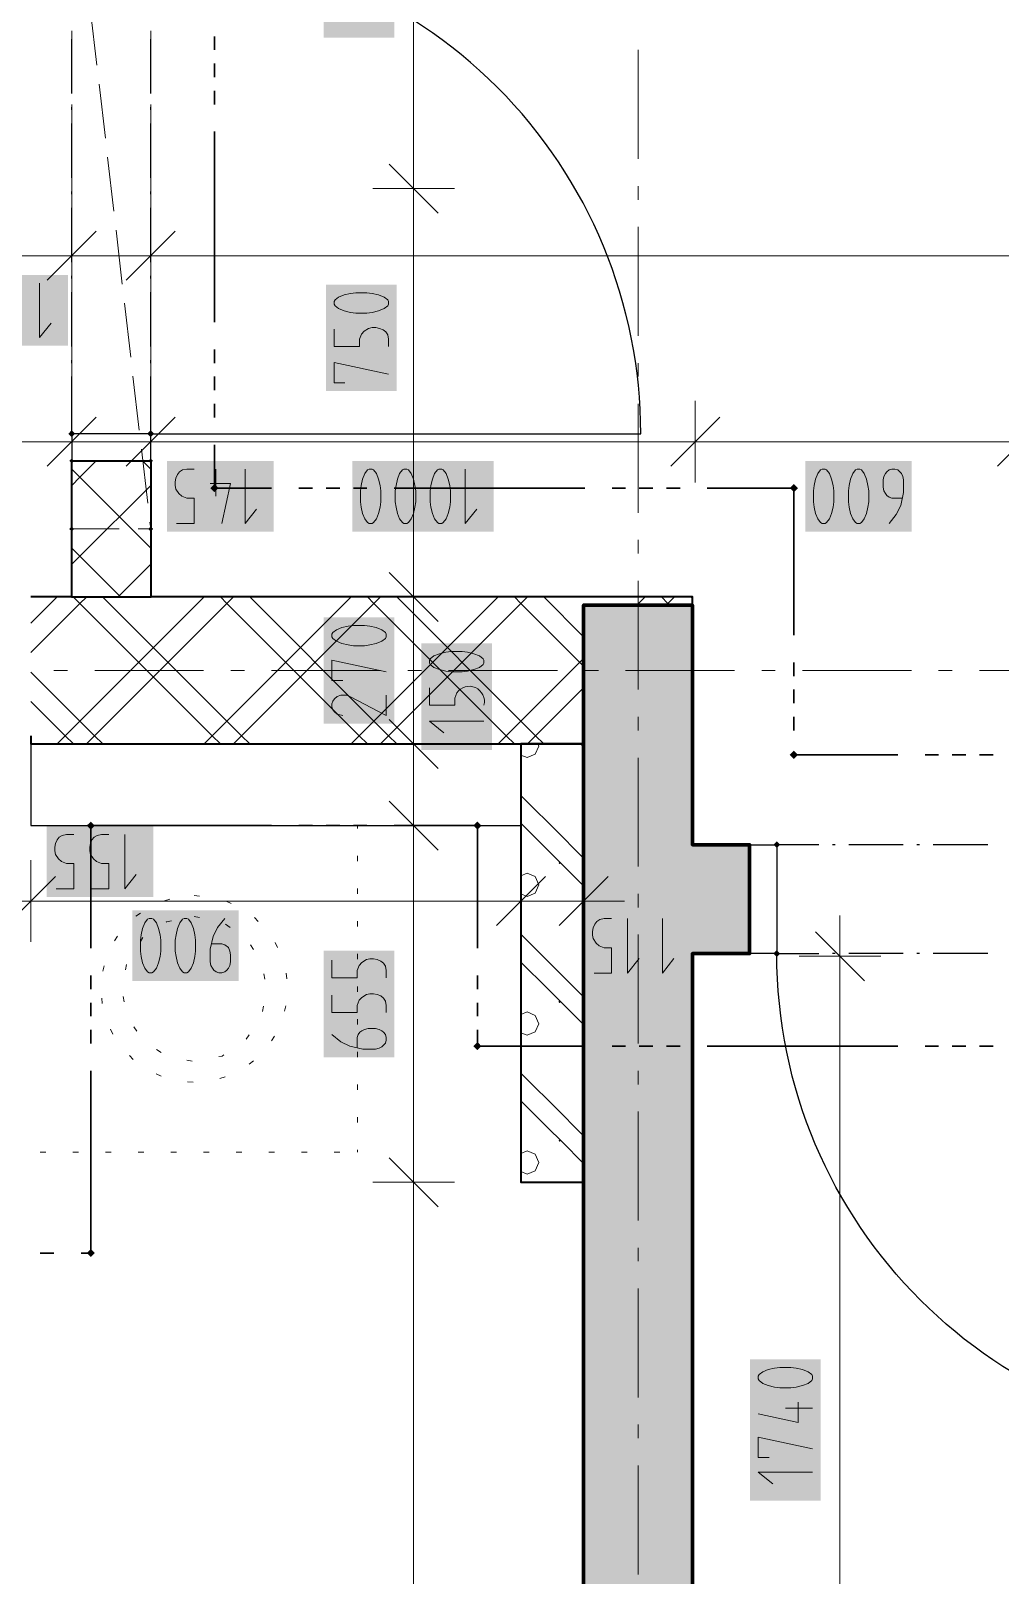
# Model space of a CAD drawing. Header units: millimetres. Extents: x 0 to 594, y 0 to 420.
# Drawn here: x 470.68 to 488.67, y 225.53 to 254.21 of the extents above; entities that cross this region are included whole.
import ezdxf

# ---------------------------------------------------------------- set-up
doc = ezdxf.new("R2010")
doc.units = ezdxf.units.MM
doc.header["$LTSCALE"] = 8
for name, color, linetype in [('PDF_Dvere', 7, 'Continuous'), ('PDF_Instalacni prizdivka do 1m', 7, 'Continuous'), ('PDF_Instalacni prizdivky', 7, 'Continuous'), ('PDF_Koty delkove', 7, 'Continuous'), ('PDF_Osy hlavni', 7, 'Continuous'), ('PDF_Pozarni useky', 7, 'Continuous'), ('PDF_Preklady', 7, 'Continuous'), ('PDF_Pricky zdene', 7, 'Continuous'), ('PDF_Sanita', 7, 'Continuous'), ('PDF_Steny akusticke', 7, 'Continuous'), ('PDF_Steny obvodove nosne', 7, 'Continuous')]:
    doc.layers.add(name, color=color, linetype=linetype)

msp = doc.modelspace()

# ---------------------------------------------------------------- hatches: boundary and pattern name
at = {"layer": 'PDF_Steny obvodove nosne', "true_color": 0xc0c0c0, "transparency": 33554559}
h = msp.add_hatch(color=9, dxfattribs=at)
h.paths.add_polyline_path([(480.938, 243.542), (480.938, 223.474), (482.96, 223.474), (482.96, 237.072), (482.959, 237.072), (482.959, 239.094), (482.96, 239.094), (482.96, 243.542)], flags=0)
h.paths.add_polyline_path([(480.938, 215.387), (480.938, 199.818), (482.96, 199.818), (482.96, 215.387)], flags=0)

# ---------------------------------------------------------------- linework, layer by layer
at = {"layer": 'PDF_Dvere', "lineweight": 25}
for points in [[(472.901, 246.726), (482, 246.726, 0.414214), (472.901, 255.825)], [(493.625, 237.072), (493.625, 227.973, -0.414213), (484.526, 237.072), (485.307, 237.072)]]:
    msp.add_lwpolyline(points, format="xyb", dxfattribs=at)
for points in [[(471.435, 253.043), (471.435, 254.054)], [(472.901, 253.043), (472.901, 254.054)], [(471.435, 252.739), (471.435, 252.79)], [(472.901, 252.739), (472.901, 252.79)], [(471.435, 251.476), (471.435, 252.487)], [(472.901, 251.476), (472.901, 252.487)], [(471.435, 251.172), (471.435, 251.223)], [(472.901, 251.172), (472.901, 251.223)], [(471.435, 249.909), (471.435, 250.92)], [(472.901, 249.909), (472.901, 250.92)], [(471.435, 249.605), (471.435, 249.656)], [(472.901, 249.605), (472.901, 249.656)], [(471.435, 248.342), (471.435, 249.353)], [(472.901, 248.342), (472.901, 249.353)], [(471.435, 248.038), (471.435, 248.089)], [(472.901, 248.038), (472.901, 248.089)], [(471.435, 246.775), (471.435, 247.786)], [(472.901, 246.775), (472.901, 247.786)], [(485.307, 239.094), (484.526, 239.094)], [(485.611, 239.094), (485.56, 239.094)], [(486.874, 239.094), (485.863, 239.094)], [(487.178, 239.094), (487.127, 239.094)], [(488.441, 239.094), (487.43, 239.094)], [(485.611, 237.072), (485.56, 237.072)], [(486.874, 237.072), (485.863, 237.072)], [(487.178, 237.072), (487.127, 237.072)], [(488.441, 237.072), (487.43, 237.072)]]:
    msp.add_lwpolyline(points, dxfattribs=at)
for points in [[(471.435, 246.726), (471.435, 246.221), (472.901, 246.221), (472.901, 246.726)], [(484.021, 239.094), (484.526, 239.094), (484.526, 237.072), (484.021, 237.072)]]:
    msp.add_lwpolyline(points, close=True, dxfattribs=at)
at = {"layer": 'PDF_Dvere', "lineweight": 25, "transparency": 33554559}
for points in [[(471.435, 246.663), (471.372, 246.726), (471.498, 246.726), (471.435, 246.79)], [(472.901, 246.663), (472.838, 246.726), (472.964, 246.726), (472.901, 246.79)], [(484.589, 239.094), (484.526, 239.031), (484.526, 239.157), (484.463, 239.094)], [(484.589, 237.072), (484.526, 237.009), (484.526, 237.135), (484.463, 237.072)]]:
    msp.add_solid(points, dxfattribs=at)
at = {"layer": 'PDF_Instalacni prizdivka do 1m', "lineweight": 25}
msp.add_lwpolyline([(479.775, 240.964), (470.677, 240.964), (470.677, 239.448), (479.775, 239.448)], close=True, dxfattribs=at)
at = {"layer": 'PDF_Instalacni prizdivky', "lineweight": 9}
for points in [[(479.775, 240.757), (479.889, 240.71), (480.042, 240.773), (480.106, 240.926), (480.09, 240.964)], [(480.938, 240.908), (480.882, 240.964)], [(480.938, 238.846), (480.791, 238.993), (480.534, 239.25), (479.775, 240.009)], [(480.938, 238.33), (480.534, 238.735), (480.276, 238.993), (479.775, 239.493)], [(479.775, 238.179), (479.889, 238.132), (480.042, 238.195), (480.106, 238.348), (480.042, 238.501), (479.889, 238.565), (479.775, 238.518)], [(480.938, 236.268), (480.791, 236.415), (480.534, 236.672), (479.775, 237.431)], [(480.534, 236.157), (480.276, 236.415), (479.775, 236.915)], [(480.938, 235.752), (480.534, 236.157)], [(479.775, 235.601), (479.889, 235.554), (480.042, 235.617), (480.106, 235.77), (480.042, 235.923), (479.889, 235.987), (479.775, 235.94)], [(480.938, 233.69), (480.791, 233.837), (480.534, 234.094), (479.775, 234.853)], [(480.938, 233.174), (480.534, 233.579), (480.276, 233.837), (479.775, 234.337)], [(479.775, 233.023), (479.889, 232.976), (480.042, 233.039), (480.106, 233.192), (480.042, 233.345), (479.889, 233.409), (479.775, 233.362)]]:
    msp.add_lwpolyline(points, dxfattribs=at)
at = {"layer": 'PDF_Instalacni prizdivky', "lineweight": 40}
msp.add_lwpolyline([(480.938, 232.826), (480.938, 240.964), (479.775, 240.964), (479.775, 232.826), (480.887, 232.826)], close=True, dxfattribs=at)
at = {"layer": 'PDF_Instalacni prizdivky', "lineweight": 9, "transparency": 33554559}
for points in [[(480.495, 238.73), (480.472, 238.753), (480.518, 238.753), (480.495, 238.776)], [(480.495, 236.152), (480.472, 236.175), (480.518, 236.175), (480.495, 236.198)], [(480.495, 233.574), (480.472, 233.597), (480.518, 233.597), (480.495, 233.62)]]:
    msp.add_solid(points, dxfattribs=at)
at = {"layer": 'PDF_Koty delkove', "lineweight": 18}
for points in [[(477.781, 138.502), (477.781, 146.352), (477.781, 154.678), (477.781, 158.025), (477.781, 158.52), (477.781, 168.917), (477.781, 199.767), (477.781, 205.833), (477.781, 207.299), (477.781, 214.376), (477.781, 232.826), (477.781, 239.448), (477.781, 240.964), (477.781, 243.694), (477.781, 251.276), (477.781, 258.858)], [(478.236, 250.821), (477.326, 251.731)], [(478.539, 251.276), (477.781, 251.276), (477.023, 251.276)], [(471.435, 250.787), (471.435, 250.029), (471.435, 249.271)], [(472.901, 250.787), (472.901, 250.029), (472.901, 249.271)], [(471.89, 250.484), (470.98, 249.574)], [(473.356, 250.484), (472.446, 249.574)], [(511.924, 250.029), (492.486, 250.029), (472.901, 250.029), (471.435, 250.029), (163.798, 250.029)], [(470.838, 249.523), (470.838, 248.512), (471.053, 248.781)], [(476.913, 249.344), (476.711, 249.344), (476.611, 249.33), (476.492, 249.303), (476.391, 249.263), (476.323, 249.21), (476.307, 249.182), (476.307, 249.129), (476.323, 249.101), (476.391, 249.048)], [(476.391, 249.048), (476.492, 249.007), (476.611, 248.979), (476.711, 248.966), (476.913, 248.966), (477.014, 248.979), (477.132, 249.007), (477.233, 249.048), (477.301, 249.101), (477.318, 249.129), (477.318, 249.182), (477.301, 249.21), (477.233, 249.263), (477.132, 249.303), (477.014, 249.33), (476.913, 249.344)], [(476.307, 248.669), (476.307, 248.345), (476.778, 248.345), (476.778, 248.48), (476.813, 248.574), (476.863, 248.629), (476.947, 248.682), (477.014, 248.696), (477.082, 248.696), (477.149, 248.682), (477.216, 248.655), (477.267, 248.615), (477.301, 248.561), (477.318, 248.48), (477.318, 248.345)], [(476.508, 247.67), (476.307, 247.67), (476.307, 248.048), (477.318, 247.832)], [(471.435, 247.333), (471.435, 246.575), (471.435, 245.817)], [(472.901, 247.333), (472.901, 246.575), (472.901, 245.817)], [(483.01, 247.333), (483.01, 246.575), (483.01, 245.817)], [(471.89, 247.03), (470.98, 246.12)], [(473.356, 247.03), (472.446, 246.12)], [(483.465, 247.03), (482.556, 246.12)], [(489.53, 247.03), (488.621, 246.12)], [(545.994, 246.575), (534.57, 246.575), (511.924, 246.575), (503.432, 246.575), (489.678, 246.575), (489.075, 246.575), (487.106, 246.575), (483.01, 246.575), (472.901, 246.575), (471.435, 246.575), (470.074, 246.575), (437.416, 246.575), (431.451, 246.575), (419.32, 246.575), (408.047, 246.575)], [(473.382, 245.058), (473.706, 245.058), (473.706, 245.53), (473.571, 245.53), (473.477, 245.564), (473.423, 245.615), (473.369, 245.698), (473.355, 245.765), (473.355, 245.833), (473.369, 245.901), (473.396, 245.967), (473.436, 246.018), (473.49, 246.052), (473.571, 246.069), (473.706, 246.069)], [(474.111, 246.069), (474.111, 245.564)], [(474.652, 246.069), (474.652, 245.058), (474.867, 245.327)], [(476.794, 245.664), (476.794, 245.462), (476.808, 245.362), (476.835, 245.243), (476.875, 245.142), (476.929, 245.075), (476.956, 245.058), (477.01, 245.058), (477.037, 245.075), (477.091, 245.142), (477.131, 245.243), (477.159, 245.362), (477.173, 245.462), (477.173, 245.664), (477.159, 245.765), (477.131, 245.883), (477.091, 245.985), (477.037, 246.052), (477.01, 246.069), (476.956, 246.069)], [(476.956, 246.069), (476.929, 246.052), (476.875, 245.985), (476.835, 245.883), (476.808, 245.765), (476.794, 245.664)], [(478.333, 246.052), (478.306, 246.069), (478.252, 246.069), (478.225, 246.052), (478.171, 245.985), (478.131, 245.883), (478.104, 245.765), (478.09, 245.664)], [(478.09, 245.664), (478.09, 245.462), (478.104, 245.362), (478.131, 245.243), (478.171, 245.142), (478.225, 245.075), (478.252, 245.058), (478.306, 245.058), (478.333, 245.075), (478.387, 245.142), (478.427, 245.243), (478.455, 245.362), (478.469, 245.462), (478.469, 245.664), (478.455, 245.765), (478.427, 245.883), (478.387, 245.985), (478.333, 246.052)], [(478.738, 246.069), (478.738, 245.058), (478.954, 245.327)], [(486.097, 246.052), (486.069, 246.069), (486.016, 246.069), (485.988, 246.052), (485.935, 245.985), (485.894, 245.883), (485.867, 245.765), (485.854, 245.664)], [(485.854, 245.664), (485.854, 245.462), (485.867, 245.362), (485.894, 245.243), (485.935, 245.142), (485.988, 245.075), (486.016, 245.058), (486.069, 245.058), (486.097, 245.075), (486.15, 245.142), (486.191, 245.243), (486.218, 245.362), (486.232, 245.462), (486.232, 245.664), (486.218, 245.765), (486.191, 245.883), (486.15, 245.985), (486.097, 246.052)], [(486.853, 245.53), (486.664, 245.53), (486.609, 245.547), (486.569, 245.58), (486.542, 245.615), (486.516, 245.664), (486.502, 245.732), (486.502, 245.866), (486.516, 245.934), (486.542, 245.985), (486.569, 246.018), (486.609, 246.052), (486.664, 246.069), (486.717, 246.069), (486.771, 246.052), (486.812, 246.018), (486.839, 245.985), (486.866, 245.934), (486.88, 245.866), (486.88, 245.631), (486.826, 245.395), (486.745, 245.226), (486.609, 245.058)], [(474.004, 245.8), (474.382, 245.8), (474.219, 245.058)], [(478.236, 243.239), (477.326, 244.149)], [(478.539, 243.694), (477.781, 243.694), (477.023, 243.694)], [(476.466, 242.14), (476.265, 242.14), (476.265, 242.518), (477.276, 242.303)], [(477.276, 241.87), (477.276, 241.492), (476.601, 241.843), (476.534, 241.87), (476.432, 241.87), (476.366, 241.843), (476.315, 241.803), (476.281, 241.762), (476.265, 241.708), (476.265, 241.655), (476.281, 241.6), (476.315, 241.56), (476.366, 241.519), (476.466, 241.492)], [(478.236, 240.509), (477.326, 241.419)], [(479.088, 241.385), (478.077, 241.385), (478.346, 241.169)], [(478.539, 240.964), (477.781, 240.964), (477.023, 240.964)], [(478.236, 238.993), (477.326, 239.902)], [(478.539, 239.448), (477.781, 239.448), (477.023, 239.448)], [(471.149, 238.273), (471.473, 238.273), (471.473, 238.744), (471.338, 238.744), (471.244, 238.779), (471.19, 238.829), (471.136, 238.913), (471.123, 238.98), (471.123, 239.047), (471.136, 239.115), (471.163, 239.182), (471.204, 239.232), (471.257, 239.267), (471.338, 239.284), (471.473, 239.284)], [(471.797, 238.273), (472.121, 238.273), (472.121, 238.744), (471.986, 238.744), (471.892, 238.779), (471.838, 238.829), (471.784, 238.913), (471.771, 238.98), (471.771, 239.047), (471.784, 239.115), (471.811, 239.182), (471.852, 239.232), (471.905, 239.267), (471.986, 239.284), (472.121, 239.284)], [(472.419, 239.284), (472.419, 238.273), (472.634, 238.542)], [(470.677, 238.805), (470.677, 238.047), (470.677, 237.288)], [(479.775, 238.805), (479.775, 238.047), (479.775, 237.288)], [(480.938, 238.805), (480.938, 238.047), (480.938, 237.288)], [(471.132, 238.501), (470.222, 237.592)], [(480.23, 238.501), (479.32, 237.592)], [(481.393, 238.501), (480.483, 237.592)], [(480.938, 238.047), (480.344, 238.047), (479.775, 238.047), (470.677, 238.047), (469.11, 238.047), (461.73, 238.047), (459.303, 238.047), (450.761, 238.047), (449.194, 238.047)], [(480.938, 238.047), (481.696, 238.047)], [(473.074, 237.018), (473.088, 237.118), (473.088, 237.32), (473.074, 237.421), (473.047, 237.54), (473.006, 237.641), (472.953, 237.708), (472.925, 237.726), (472.872, 237.726), (472.844, 237.708), (472.791, 237.641), (472.75, 237.54), (472.724, 237.421), (472.71, 237.32)], [(474.276, 237.726), (474.14, 237.557), (474.059, 237.388), (474.006, 237.152), (474.006, 236.916), (474.02, 236.849), (474.046, 236.799)], [(485.697, 237.021), (485.697, 237.779)], [(481.132, 236.71), (481.456, 236.71), (481.456, 237.181), (481.321, 237.181), (481.227, 237.215), (481.173, 237.266), (481.119, 237.35), (481.105, 237.416), (481.105, 237.484), (481.119, 237.552), (481.146, 237.619), (481.186, 237.669), (481.24, 237.704), (481.321, 237.721), (481.456, 237.721)], [(481.753, 237.721), (481.753, 236.71), (481.969, 236.979)], [(482.401, 237.721), (482.401, 236.71), (482.617, 236.979)], [(486.152, 236.566), (485.242, 237.476)], [(472.71, 237.32), (472.71, 237.118), (472.724, 237.018), (472.75, 236.9), (472.791, 236.799), (472.844, 236.731), (472.872, 236.715), (472.925, 236.715), (472.953, 236.731), (473.006, 236.799), (473.047, 236.9), (473.074, 237.018)], [(474.046, 236.799), (474.073, 236.765), (474.114, 236.731), (474.168, 236.715), (474.221, 236.715), (474.276, 236.731), (474.316, 236.765), (474.343, 236.799), (474.37, 236.849), (474.384, 236.916), (474.384, 237.051), (474.37, 237.118), (474.343, 237.186), (474.276, 237.236), (474.221, 237.254), (474.033, 237.254)], [(476.265, 236.947), (476.265, 236.623), (476.736, 236.623), (476.736, 236.758), (476.77, 236.852), (476.821, 236.907), (476.905, 236.96), (476.971, 236.974), (477.039, 236.974), (477.107, 236.96), (477.174, 236.933), (477.224, 236.893), (477.258, 236.839), (477.276, 236.758), (477.276, 236.623)], [(486.455, 237.021), (485.697, 237.021), (484.938, 237.021)], [(485.697, 214.881), (485.697, 219.43), (485.697, 237.021)], [(476.265, 236.299), (476.265, 235.975), (476.736, 235.975), (476.736, 236.11), (476.77, 236.204), (476.821, 236.259), (476.905, 236.312), (476.971, 236.326), (477.039, 236.326), (477.107, 236.312), (477.174, 236.285), (477.224, 236.245), (477.258, 236.191), (477.276, 236.11), (477.276, 235.975)], [(476.938, 235.678), (477.072, 235.678), (477.14, 235.664), (477.191, 235.637), (477.224, 235.611), (477.258, 235.57), (477.276, 235.516), (477.276, 235.462), (477.258, 235.408), (477.224, 235.368), (477.191, 235.341), (477.14, 235.313), (477.072, 235.299), (476.837, 235.299), (476.601, 235.354), (476.432, 235.435), (476.265, 235.57)], [(476.736, 235.327), (476.736, 235.516), (476.753, 235.57), (476.786, 235.611), (476.821, 235.637), (476.87, 235.664), (476.938, 235.678)], [(478.236, 232.371), (477.326, 233.281)], [(478.539, 232.826), (477.781, 232.826), (477.023, 232.826)], [(484.921, 228.739), (484.921, 228.361), (484.18, 228.524)], [(485.191, 228.631), (484.686, 228.631)], [(484.381, 227.713), (484.18, 227.713), (484.18, 228.091), (485.191, 227.876)], [(485.191, 227.443), (484.18, 227.443), (484.449, 227.228)]]:
    msp.add_lwpolyline(points, dxfattribs=at)
for points in [[(477.442, 245.664), (477.442, 245.462), (477.456, 245.362), (477.483, 245.243), (477.523, 245.142), (477.577, 245.075), (477.604, 245.058), (477.658, 245.058), (477.685, 245.075), (477.739, 245.142), (477.779, 245.243), (477.807, 245.362), (477.821, 245.462), (477.821, 245.664), (477.807, 245.765), (477.779, 245.883), (477.739, 245.985), (477.685, 246.052), (477.658, 246.069), (477.604, 246.069), (477.577, 246.052), (477.523, 245.985), (477.483, 245.883), (477.456, 245.765)], [(485.206, 245.664), (485.206, 245.462), (485.219, 245.362), (485.246, 245.243), (485.287, 245.142), (485.34, 245.075), (485.368, 245.058), (485.421, 245.058), (485.449, 245.075), (485.502, 245.142), (485.543, 245.243), (485.57, 245.362), (485.584, 245.462), (485.584, 245.664), (485.57, 245.765), (485.543, 245.883), (485.502, 245.985), (485.449, 246.052), (485.421, 246.069), (485.368, 246.069), (485.34, 246.052), (485.287, 245.985), (485.246, 245.883), (485.219, 245.765)], [(476.87, 243.166), (476.668, 243.166), (476.568, 243.152), (476.45, 243.126), (476.349, 243.085), (476.281, 243.032), (476.265, 243.004), (476.265, 242.951), (476.281, 242.923), (476.349, 242.87), (476.45, 242.829), (476.568, 242.802), (476.668, 242.788), (476.87, 242.788), (476.971, 242.802), (477.09, 242.829), (477.191, 242.87), (477.258, 242.923), (477.276, 242.951), (477.276, 243.004), (477.258, 243.032), (477.191, 243.085), (477.09, 243.126), (476.971, 243.152)], [(478.682, 242.681), (478.48, 242.681), (478.38, 242.667), (478.262, 242.64), (478.161, 242.6), (478.093, 242.546), (478.077, 242.519), (478.077, 242.465), (478.093, 242.438), (478.161, 242.384), (478.262, 242.344), (478.38, 242.316), (478.48, 242.302), (478.682, 242.302), (478.784, 242.316), (478.902, 242.344), (479.003, 242.384), (479.071, 242.438), (479.088, 242.465), (479.088, 242.519), (479.071, 242.546), (479.003, 242.6), (478.902, 242.64), (478.784, 242.667)], [(473.358, 237.32), (473.358, 237.118), (473.372, 237.018), (473.398, 236.9), (473.439, 236.799), (473.492, 236.731), (473.52, 236.715), (473.573, 236.715), (473.601, 236.731), (473.654, 236.799), (473.695, 236.9), (473.722, 237.018), (473.736, 237.118), (473.736, 237.32), (473.722, 237.421), (473.695, 237.54), (473.654, 237.641), (473.601, 237.708), (473.573, 237.726), (473.52, 237.726), (473.492, 237.708), (473.439, 237.641), (473.398, 237.54), (473.372, 237.421)], [(484.786, 229.387), (484.584, 229.387), (484.483, 229.373), (484.365, 229.347), (484.264, 229.306), (484.196, 229.253), (484.18, 229.225), (484.18, 229.172), (484.196, 229.144), (484.264, 229.091), (484.365, 229.05), (484.483, 229.023), (484.584, 229.009), (484.786, 229.009), (484.887, 229.023), (485.005, 229.05), (485.106, 229.091), (485.174, 229.144), (485.191, 229.172), (485.191, 229.225), (485.174, 229.253), (485.106, 229.306), (485.005, 229.347), (484.887, 229.373)]]:
    msp.add_lwpolyline(points, close=True, dxfattribs=at)
msp.add_lwpolyline([(478.077, 242.006), (478.077, 241.682), (478.548, 241.682), (478.548, 241.817), (478.582, 241.911, -0.843843), (479.088, 241.682)], format="xyb", dxfattribs=at)
at = {"layer": 'PDF_Koty delkove', "color": 7, "lineweight": 18, "true_color": 0xffffff, "transparency": 33554559}
for points in [[(477.427, 254.078), (477.427, 256.056), (476.113, 254.078), (476.113, 256.056)], [(471.367, 249.675), (469.39, 249.675), (471.367, 248.361), (469.39, 248.361)], [(477.47, 247.518), (477.47, 249.495), (476.156, 247.518), (476.156, 249.495)], [(475.182, 246.221), (473.204, 246.221), (475.182, 244.907), (473.204, 244.907)], [(479.268, 246.221), (476.643, 246.221), (479.268, 244.907), (476.643, 244.907)], [(487.032, 246.221), (485.054, 246.221), (487.032, 244.907), (485.054, 244.907)], [(477.427, 241.34), (477.427, 243.318), (476.113, 241.34), (476.113, 243.318)], [(479.24, 240.855), (479.24, 242.832), (477.925, 240.855), (477.925, 242.832)], [(472.949, 239.436), (470.971, 239.436), (472.949, 238.121), (470.971, 238.121)], [(474.536, 237.877), (472.558, 237.877), (474.536, 236.563), (472.558, 236.563)], [(482.931, 237.872), (480.954, 237.872), (482.931, 236.558), (480.954, 236.558)], [(477.427, 235.148), (477.427, 237.125), (476.113, 235.148), (476.113, 237.125)], [(485.343, 226.913), (485.343, 229.539), (484.029, 226.913), (484.029, 229.539)]]:
    msp.add_solid(points, dxfattribs=at)
at = {"layer": 'PDF_Osy hlavni', "lineweight": 18}
for points in [[(481.949, 251.83), (481.949, 253.851)], [(481.949, 251.071), (481.949, 251.324)], [(481.949, 248.544), (481.949, 250.566)], [(481.949, 247.786), (481.949, 248.038)], [(481.949, 245.258), (481.949, 247.28)], [(481.949, 244.5), (481.949, 244.753)], [(481.949, 241.973), (481.949, 243.995)], [(471.356, 242.329), (471.103, 242.329)], [(473.883, 242.329), (471.861, 242.329)], [(474.642, 242.329), (474.389, 242.329)], [(477.169, 242.329), (475.147, 242.329)], [(477.927, 242.329), (477.674, 242.329)], [(480.455, 242.329), (478.433, 242.329)], [(481.213, 242.329), (480.96, 242.329)], [(483.74, 242.329), (481.718, 242.329)], [(484.498, 242.329), (484.246, 242.329)], [(487.026, 242.329), (485.004, 242.329)], [(487.784, 242.329), (487.531, 242.329)], [(490.312, 242.329), (488.29, 242.329)], [(481.949, 241.214), (481.949, 241.467)], [(481.949, 238.687), (481.949, 240.709)], [(481.949, 237.929), (481.949, 238.181)], [(481.949, 235.401), (481.949, 237.423)], [(481.949, 234.643), (481.949, 234.896)], [(481.949, 232.116), (481.949, 234.138)], [(481.949, 231.357), (481.949, 231.61)], [(481.949, 228.83), (481.949, 230.852)], [(481.949, 228.072), (481.949, 228.325)], [(481.949, 225.544), (481.949, 227.566)]]:
    msp.add_lwpolyline(points, dxfattribs=at)
at = {"layer": 'PDF_Pozarni useky', "lineweight": 30}
for points in [[(474.084, 253.851), (474.084, 254.104)], [(474.084, 253.346), (474.084, 253.599)], [(474.084, 252.84), (474.084, 253.093)], [(474.084, 248.797), (474.084, 252.335)], [(474.084, 248.038), (474.084, 248.291)], [(474.084, 247.533), (474.084, 247.786)], [(474.084, 247.027), (474.084, 247.28)], [(474.084, 245.716), (474.084, 246.522)], [(475.147, 245.716), (474.084, 245.716)], [(475.905, 245.716), (475.653, 245.716)], [(476.411, 245.716), (476.158, 245.716)], [(476.916, 245.716), (476.664, 245.716)], [(480.96, 245.716), (477.422, 245.716)], [(481.718, 245.716), (481.466, 245.716)], [(482.224, 245.716), (481.971, 245.716)], [(482.729, 245.716), (482.477, 245.716)], [(484.843, 245.716), (483.235, 245.716)], [(484.843, 242.984), (484.843, 245.716)], [(484.843, 242.225), (484.843, 242.478)], [(484.843, 241.72), (484.843, 241.973)], [(484.843, 241.214), (484.843, 241.467)], [(486.773, 240.762), (484.843, 240.762)], [(487.531, 240.762), (487.279, 240.762)], [(488.037, 240.762), (487.784, 240.762)], [(488.542, 240.762), (488.29, 240.762)], [(475.147, 239.448), (471.789, 239.448)], [(471.789, 237.17), (471.789, 239.448)], [(475.905, 239.448), (475.653, 239.448)], [(476.411, 239.448), (476.158, 239.448)], [(476.916, 239.448), (476.664, 239.448)], [(478.967, 239.448), (477.422, 239.448)], [(478.967, 237.17), (478.967, 239.448)], [(471.789, 236.412), (471.789, 236.665)], [(478.967, 236.412), (478.967, 236.665)], [(471.789, 235.907), (471.789, 236.16)], [(478.967, 235.907), (478.967, 236.16)], [(471.789, 235.401), (471.789, 235.654)], [(478.967, 235.401), (478.967, 235.654)], [(480.96, 235.353), (478.967, 235.353)], [(481.718, 235.353), (481.466, 235.353)], [(482.224, 235.353), (481.971, 235.353)], [(482.729, 235.353), (482.477, 235.353)], [(486.773, 235.353), (483.235, 235.353)], [(487.531, 235.353), (487.279, 235.353)], [(488.037, 235.353), (487.784, 235.353)], [(488.542, 235.353), (488.29, 235.353)], [(471.609, 231.511), (471.789, 231.511), (471.789, 234.896)], [(471.103, 231.511), (470.85, 231.511)]]:
    msp.add_lwpolyline(points, dxfattribs=at)
at = {"layer": 'PDF_Pozarni useky', "lineweight": 30, "transparency": 33554559}
for points in [[(474.084, 245.64), (474.008, 245.716), (474.159, 245.716), (474.084, 245.791)], [(474.159, 245.716), (474.084, 245.64), (474.084, 245.791), (474.008, 245.716)], [(484.843, 245.64), (484.767, 245.716), (484.919, 245.716), (484.843, 245.791)], [(484.919, 245.716), (484.843, 245.64), (484.843, 245.791), (484.767, 245.716)], [(484.919, 240.762), (484.843, 240.686), (484.843, 240.838), (484.767, 240.762)], [(484.843, 240.686), (484.767, 240.762), (484.919, 240.762), (484.843, 240.838)], [(471.865, 239.448), (471.789, 239.372), (471.789, 239.523), (471.713, 239.448)], [(471.789, 239.372), (471.713, 239.448), (471.865, 239.448), (471.789, 239.523)], [(478.967, 239.372), (478.891, 239.448), (479.042, 239.448), (478.967, 239.523)], [(479.042, 239.448), (478.967, 239.372), (478.967, 239.523), (478.891, 239.448)], [(479.042, 235.353), (478.967, 235.277), (478.967, 235.429), (478.891, 235.353)], [(478.967, 235.277), (478.891, 235.353), (479.042, 235.353), (478.967, 235.429)], [(471.789, 231.436), (471.713, 231.511), (471.865, 231.511), (471.789, 231.587)], [(471.865, 231.511), (471.789, 231.436), (471.789, 231.587), (471.713, 231.511)]]:
    msp.add_solid(points, dxfattribs=at)
at = {"layer": 'PDF_Preklady', "lineweight": 18}
for points in [[(471.902, 253.57), (471.785, 254.575)], [(471.435, 253.194), (471.435, 254.205)], [(472.901, 253.194), (472.901, 254.205)], [(472.059, 252.215), (471.942, 253.219)], [(471.435, 251.83), (471.435, 252.84)], [(472.901, 251.83), (472.901, 252.84)], [(472.216, 250.859), (472.1, 251.863)], [(471.435, 250.465), (471.435, 251.476)], [(472.901, 250.465), (472.901, 251.476)], [(472.373, 249.503), (472.257, 250.507)], [(471.435, 249.1), (471.435, 250.111)], [(472.901, 249.1), (472.901, 250.111)], [(472.531, 248.147), (472.414, 249.152)], [(471.435, 247.735), (471.435, 248.746)], [(472.901, 247.735), (472.901, 248.746)], [(472.688, 246.792), (472.571, 247.796)], [(471.435, 246.37), (471.435, 247.381)], [(472.901, 246.37), (472.901, 247.381)], [(472.845, 245.436), (472.729, 246.44)], [(471.435, 245.005), (471.435, 246.016)], [(472.901, 245.005), (472.901, 246.016)], [(472.316, 244.957), (471.435, 244.957)], [(472.67, 244.957), (472.901, 244.957), (472.886, 245.085)]]:
    msp.add_lwpolyline(points, dxfattribs=at)
at = {"layer": 'PDF_Preklady', "lineweight": 18, "transparency": 33554559}
for points in [[(471.435, 246.176), (471.389, 246.221), (471.48, 246.221), (471.435, 246.267)], [(471.435, 246.176), (471.389, 246.221), (471.48, 246.221), (471.435, 246.267)], [(472.901, 246.176), (472.855, 246.221), (472.946, 246.221), (472.901, 246.267)], [(472.901, 246.176), (472.855, 246.221), (472.946, 246.221), (472.901, 246.267)], [(471.435, 244.912), (471.389, 244.957), (471.48, 244.957), (471.435, 245.003)], [(471.48, 244.957), (471.435, 244.912), (471.435, 245.003), (471.389, 244.957)], [(472.946, 244.957), (472.901, 244.912), (472.901, 245.003), (472.855, 244.957)], [(472.901, 244.912), (472.855, 244.957), (472.946, 244.957), (472.901, 245.003)], [(472.906, 244.912), (472.856, 244.952), (472.946, 244.962), (472.896, 245.002)]]:
    msp.add_solid(points, dxfattribs=at)
at = {"layer": 'PDF_Pricky zdene', "lineweight": 9}
for points in [[(471.89, 246.221), (471.587, 245.918), (471.435, 246.069)], [(472.901, 246.069), (472.749, 246.221)], [(471.587, 245.918), (471.435, 245.766)], [(472.901, 245.766), (471.587, 244.452), (471.435, 244.603)], [(472.901, 244.603), (471.587, 245.918)], [(471.587, 244.452), (471.435, 244.3)], [(472.345, 243.693), (471.587, 244.452)], [(472.901, 244.3), (472.294, 243.693)]]:
    msp.add_lwpolyline(points, dxfattribs=at)
at = {"layer": 'PDF_Pricky zdene', "lineweight": 40}
msp.add_lwpolyline([(472.901, 246.221), (472.901, 244.957), (472.901, 243.694), (472.901, 243.693), (471.435, 243.693), (471.435, 243.694), (471.435, 244.957), (471.435, 246.221), (472.901, 246.221)], dxfattribs=at)
at = {"layer": 'PDF_Sanita', "lineweight": 13}
for points in [[(470.952, 239.448), (470.85, 239.448)], [(471.558, 239.448), (471.457, 239.448)], [(472.165, 239.448), (472.064, 239.448)], [(472.771, 239.448), (472.67, 239.448)], [(473.378, 239.448), (473.277, 239.448)], [(473.984, 239.448), (473.883, 239.448)], [(474.591, 239.448), (474.49, 239.448)], [(475.198, 239.448), (475.097, 239.448)], [(475.804, 239.448), (475.703, 239.448)], [(476.411, 239.448), (476.31, 239.448)], [(476.742, 239.448), (476.742, 239.448)], [(476.742, 239.395), (476.742, 239.448)], [(476.742, 239.448), (476.742, 239.448)], [(476.742, 238.788), (476.742, 238.889)], [(473.156, 238.054), (473.254, 238.08)], [(473.71, 238.148), (473.81, 238.139)], [(474.304, 238.042), (474.396, 237.999)], [(476.742, 238.181), (476.742, 238.283)], [(472.627, 237.764), (472.71, 237.822)], [(473.71, 237.763), (473.809, 237.743)], [(474.827, 237.739), (474.898, 237.667)], [(473.191, 237.658), (473.194, 237.66), (473.289, 237.679)], [(474.292, 237.615), (474.376, 237.559)], [(476.742, 237.575), (476.742, 237.676)], [(472.229, 237.31), (472.287, 237.393)], [(472.71, 237.298), (472.756, 237.368)], [(474.752, 237.234), (474.808, 237.15)], [(475.213, 237.275), (475.256, 237.183)], [(472.432, 236.769), (472.452, 236.868)], [(476.742, 236.968), (476.742, 237.069)], [(472.011, 236.748), (472.038, 236.846)], [(475.002, 236.693), (475.022, 236.594)], [(475.417, 236.706), (475.426, 236.605)], [(476.742, 236.362), (476.742, 236.463)], [(472, 236.145), (471.991, 236.245)], [(472.41, 236.174), (472.39, 236.273)], [(474.995, 236.098), (474.975, 235.999)], [(475.413, 236.102), (475.387, 236.005)], [(476.742, 235.755), (476.742, 235.856)], [(472.197, 235.574), (472.154, 235.666)], [(472.645, 235.628), (472.589, 235.712)], [(474.731, 235.564), (474.675, 235.48)], [(475.202, 235.536), (475.144, 235.454)], [(472.577, 235.106), (472.505, 235.177)], [(473.095, 235.235), (473.011, 235.292)], [(474.26, 235.193), (474.225, 235.169), (474.168, 235.158)], [(476.742, 235.149), (476.742, 235.25)], [(473.672, 235.074), (473.573, 235.094)], [(474.81, 235.077), (474.727, 235.019)], [(473.095, 234.796), (473.004, 234.839)], [(473.688, 234.683), (473.587, 234.692)], [(474.284, 234.781), (474.186, 234.755)], [(476.742, 234.542), (476.742, 234.643)], [(476.742, 233.935), (476.742, 234.036)], [(476.742, 233.382), (476.742, 233.43)], [(470.952, 233.382), (470.85, 233.382)], [(471.558, 233.382), (471.457, 233.382)], [(472.165, 233.382), (472.064, 233.382)], [(472.771, 233.382), (472.67, 233.382)], [(473.378, 233.382), (473.277, 233.382)], [(473.984, 233.382), (473.883, 233.382)], [(474.591, 233.382), (474.49, 233.382)], [(475.198, 233.382), (475.097, 233.382)], [(475.804, 233.382), (475.703, 233.382)], [(476.411, 233.382), (476.31, 233.382)], [(476.742, 233.382), (476.742, 233.382)], [(476.742, 233.382), (476.742, 233.382)]]:
    msp.add_lwpolyline(points, dxfattribs=at)
at = {"layer": 'PDF_Steny akusticke', "lineweight": 9}
for points in [[(470.677, 243.208), (471.162, 243.694)], [(470.677, 242.662), (471.587, 243.572), (471.465, 243.693)], [(471.162, 240.964), (471.314, 241.116), (471.587, 241.389), (473.892, 243.694)], [(471.587, 243.572), (471.708, 243.693)], [(474.195, 240.964), (474.043, 241.116), (471.587, 243.572)], [(471.708, 240.964), (471.859, 241.116), (474.316, 243.572), (474.437, 243.694)], [(474.741, 240.964), (474.589, 241.116), (474.316, 241.389), (472.011, 243.693)], [(473.892, 240.964), (474.043, 241.116), (474.316, 241.389), (476.621, 243.694)], [(476.924, 240.964), (476.773, 241.116), (474.316, 243.572), (474.195, 243.694)], [(474.437, 240.964), (474.589, 241.116), (477.046, 243.572), (477.167, 243.694)], [(477.47, 240.964), (477.319, 241.116), (477.046, 241.389), (474.741, 243.694)], [(476.621, 240.964), (476.773, 241.116), (477.046, 241.389), (479.351, 243.694)], [(479.654, 240.964), (479.502, 241.116), (477.046, 243.572), (476.924, 243.694)], [(477.167, 240.964), (477.319, 241.116), (479.775, 243.572), (479.897, 243.694)], [(480.2, 240.964), (480.048, 241.116), (479.775, 241.389), (477.47, 243.694)], [(480.938, 242.41), (479.775, 243.572), (479.654, 243.694)], [(480.938, 242.956), (480.2, 243.694)], [(481.929, 243.542), (482.08, 243.694)], [(482.535, 243.542), (482.505, 243.572), (482.384, 243.694)], [(482.475, 243.542), (482.505, 243.572), (482.626, 243.694)], [(482.959, 243.664), (482.93, 243.694)], [(479.351, 240.964), (479.502, 241.116), (479.775, 241.389), (480.938, 242.551)], [(472.011, 240.964), (471.859, 241.116), (471.587, 241.389), (470.677, 242.298)], [(471.465, 240.964), (471.314, 241.116), (470.677, 241.753)], [(479.897, 240.964), (480.048, 241.116), (480.938, 242.005)]]:
    msp.add_lwpolyline(points, dxfattribs=at)
at = {"layer": 'PDF_Steny akusticke', "lineweight": 40}
msp.add_lwpolyline([(470.677, 241.116), (470.677, 240.964), (479.775, 240.964), (480.938, 240.964), (480.938, 243.542), (482.959, 243.542), (482.959, 243.694), (472.901, 243.694), (472.901, 243.693), (471.435, 243.693), (471.435, 243.694), (470.677, 243.694)], dxfattribs=at)
at = {"layer": 'PDF_Steny obvodove nosne', "lineweight": 70}
msp.add_lwpolyline([(482.96, 223.474), (482.96, 237.072), (483.01, 237.072), (484.021, 237.072), (484.021, 239.094), (483.01, 239.094), (482.96, 239.094), (482.96, 243.542), (482.959, 243.542), (480.938, 243.542), (480.938, 240.964), (480.938, 232.826), (480.938, 223.474), (482.96, 223.474)], dxfattribs=at)
at = {"layer": 'PDF_Steny obvodove nosne', "color": 9, "lineweight": 9, "true_color": 0xc0c0c0, "transparency": 33554559}
msp.add_solid([(484.021, 237.072), (484.021, 239.094), (482.959, 237.072), (482.959, 239.094)], dxfattribs=at)

doc.saveas('drawing.dxf')
